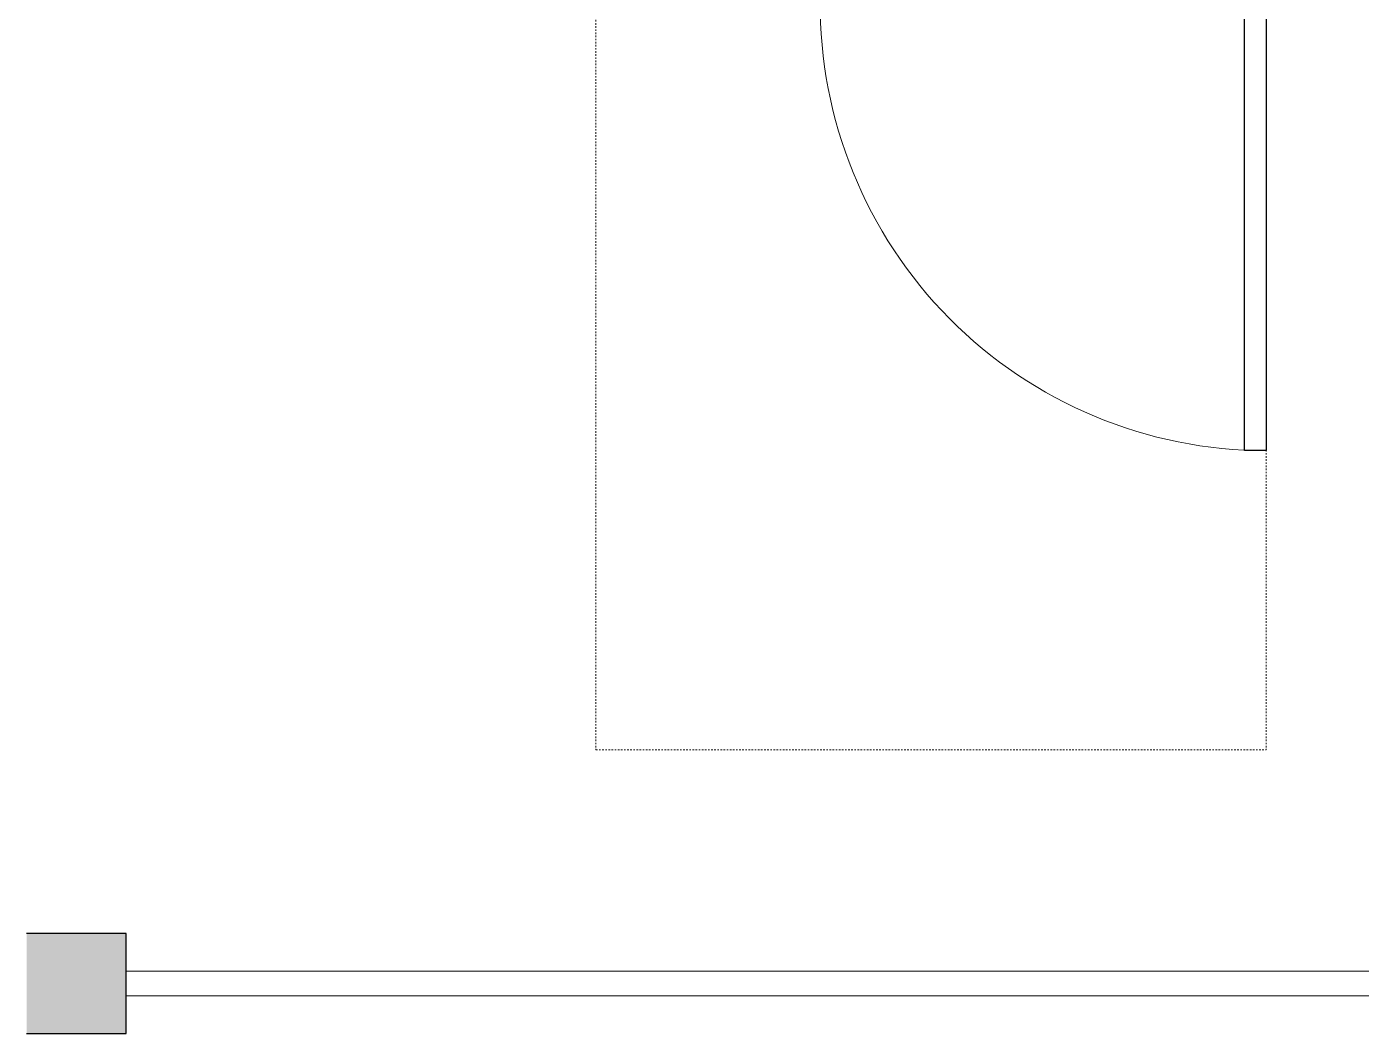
# Model space of a CAD drawing. Header units: inches. Extents: x -1176 to 1507, y -2587 to 978.
# Drawn here: x 1060.3 to 1167.4, y 9.3 to 90.1 of the extents above; entities that cross this region are included whole.
import ezdxf

# ---------------------------------------------------------------- set-up
doc = ezdxf.new("R2010")
doc.units = ezdxf.units.IN
doc.header["$MEASUREMENT"] = 0
doc.linetypes.add('Dash', pattern=[0.25, 0.125, -0.125])
for name, color, linetype, lineweight in [('A-COLS', 52, 'Continuous', 18), ('A-DOOR', 31, 'Continuous', 18), ('A-DOOR-FRAM', 31, 'Continuous', 30), ('A-FLOR-HRAL', 11, 'Continuous', 18), ('A-GENM', 13, 'Continuous', 18)]:
    doc.layers.add(name, color=color, linetype=linetype, lineweight=lineweight)

# ---------------------------------------------------------------- blocks, each defined once
blk = doc.blocks.new('Top Rail Type - Top Rail_Internal_-6919815-2nd Floor Construction')
at = {"layer": 'A-FLOR-HRAL', "lineweight": 9}
for p, q in [((1068.27, 14.32), (1223.22, 14.32)), ((1223.22, 12.32), (1068.27, 12.32))]:
    blk.add_line(p, q, dxfattribs=at)
blk = doc.blocks.new('Top Rail Type - Top Rail_Internal_-V13-2nd Floor Construction')
at = {"layer": 'A-FLOR-HRAL', "lineweight": 9}
for p, q in [((1223.22, 14.32), (1068.27, 14.32)), ((1223.22, 12.32), (1068.27, 12.32))]:
    blk.add_line(p, q, dxfattribs=at)
blk = doc.blocks.new('Single Flush - D8 3_ X 8_-8257955-2nd Floor Construction')
at = {"layer": 'A-DOOR', "lineweight": 30}
for p, q in [((16.16, -11), (17.91, -11)), ((16.16, -46.81), (16.16, -11)), ((17.91, -11), (17.91, -46.81)), ((17.91, -46.81), (16.16, -46.81))]:
    blk.add_line(p, q, dxfattribs=at)
at = {"layer": 'A-DOOR', "lineweight": 9}
blk.add_arc((17.91, -11), 35.81, 179.5, 270, dxfattribs=at)
at = {"layer": 'A-DOOR-FRAM'}
for p, q in [((-20, -5.25), (-20, -11)), ((-20, -5.25), (-18, -5.25)), ((-18, -5.25), (-18, -11)), ((18, -5.25), (18, -11)), ((18, -5.25), (20, -5.25)), ((20, -5.25), (20, -11)), ((-20, -11), (-18, -11)), ((18, -11), (20, -11))]:
    blk.add_line(p, q, dxfattribs=at)
at = {"layer": 'A-GENM', "linetype": 'Dash', "lineweight": 9}
for p, q in [((-17.91, 58.81), (-29.91, 58.81)), ((-29.91, 11), (-29.91, 58.81)), ((-17.91, 58.81), (17.91, 58.81)), ((-17.91, 11), (-17.91, 58.81)), ((17.91, 11), (17.91, 58.81)), ((17.87, 11), (17.91, 11)), ((-35.91, -11), (-35.91, -70.81)), ((17.87, -11), (17.91, -11)), ((17.91, -11), (17.91, -70.81)), ((-35.91, -70.81), (17.91, -70.81))]:
    blk.add_line(p, q, dxfattribs=at)

msp = doc.modelspace()

# ---------------------------------------------------------------- hatches: boundary and pattern name
at = {"layer": 'A-COLS'}
msp.add_hatch(color=250, dxfattribs=at).paths.add_polyline_path([(1060.27, 9.32), (1068.27, 9.32), (1068.27, 17.32), (1060.27, 17.32)], flags=0)

# ---------------------------------------------------------------- linework, layer by layer
at = {"layer": 'A-COLS', "color": 8, "lineweight": 30}
for p, q in [((1068.27, 17.32), (1060.27, 17.32)), ((1068.27, 9.32), (1068.27, 17.32)), ((1060.27, 9.32), (1068.27, 9.32))]:
    msp.add_line(p, q, dxfattribs=at)

# ---------------------------------------------------------------- block references
at = {"layer": 'A-DOOR'}
msp.add_blockref('Single Flush - D8 3_ X 8_-8257955-2nd Floor Construction', (1141.9, 102.89), dxfattribs=at)
at = {"layer": 'A-FLOR-HRAL', "lineweight": 9}
for name in ['Top Rail Type - Top Rail_Internal_-6919815-2nd Floor Construction', 'Top Rail Type - Top Rail_Internal_-V13-2nd Floor Construction']:
    msp.add_blockref(name, (0, 0), dxfattribs=at)

doc.saveas('drawing.dxf')
